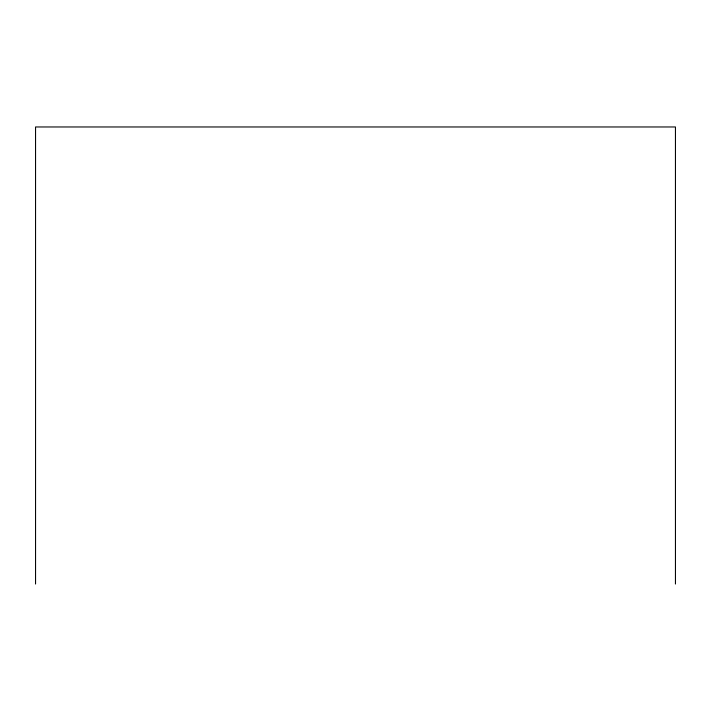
<?xml version="1.0" encoding="UTF-8"?>
<svg xmlns="http://www.w3.org/2000/svg" width="711" height="711" viewBox="0 0 711 711"><rect width="100%" height="100%" fill="white"/><g stroke="black" fill="none" stroke-linecap="round" stroke-linejoin="round"><path stroke-width="1.07" d="M675.45 584.033L675.45 126.967L35.55 126.967L35.55 584.033"/></g></svg>
